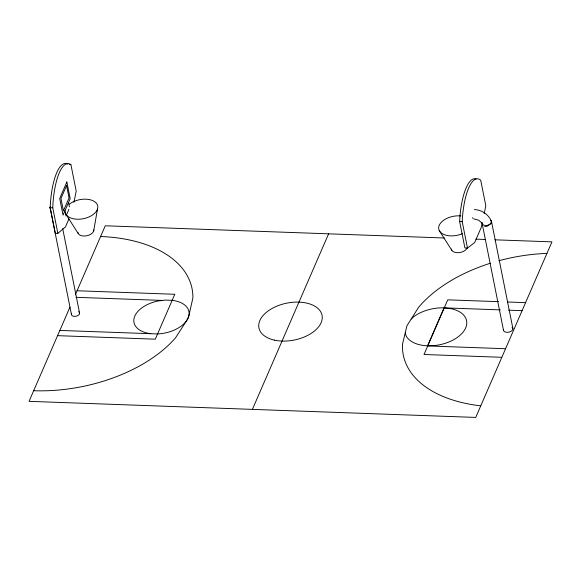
<?xml version="1.0" encoding="UTF-8"?>
<svg xmlns="http://www.w3.org/2000/svg" width="581" height="581" viewBox="0 0 581 581"><rect width="100%" height="100%" fill="white"/><g stroke="black" fill="none" stroke-linecap="round" stroke-linejoin="round"><path stroke-width="0.87" d="M490.858 220.765L491.541 221.688L491.156 223.184L487.684 225.951A4.379 2.055 -29.3 0 1 484.692 226.612M490.669 220.431A4.779 2.796 -11.3 0 1 491.541 221.688L490.509 223.896A4.779 2.796 -11.3 0 1 484.924 225.421A4.779 2.796 -11.3 0 1 482.194 222.748M93.65 231.151L97.47 209.175M73.961 202.282L76.213 191.127L70.918 164.655L69.212 164.59M482.172 223.053L481.257 227.36L474.655 242.567L467.487 248.072L464.916 247.978L459.622 221.506A44.991 13.726 -87.9 0 1 476.18 178.941M484.184 213.576L485.825 205.819L480.712 180.226A44.991 13.726 -87.9 0 0 462.193 221.593L467.487 248.072M68.878 209.4L66.045 215.929L64.985 210.649M68.928 218.928L65.45 226.931L57.868 233.38L55.304 233.286L50.184 207.693A44.991 13.726 -87.9 0 1 67.701 164.125M69.916 307.204L29.05 401.34L475.737 417.419L551.95 241.863L494.983 239.815M75.298 294.814L105.263 225.784L444.349 237.992M252.394 409.38L328.606 233.823M411.174 319.063L414.115 316.413A31.352 18.338 -11.3 0 1 444.073 307.857L500.357 309.884M474.379 209.588C481.547 209.785 488.447 214.353 491.257 221.005M473.689 218.863L478.635 220.163L481.685 222.821M459.622 221.506L462.193 221.593M50.184 207.693L52.755 207.78A44.991 13.726 -87.9 0 1 70.918 164.655M475.999 239.132L485.041 239.459M498.411 301.662L447.726 299.84L423.999 354.497L501.839 357.3M507.46 301.989L525.565 302.643M77.055 290.754L174.787 294.276L155.294 339.181L57.563 335.658M508.506 310.181L522.079 310.668M76.038 297.312L162.527 300.428M59.836 330.429L157.654 333.952A28.019 16.391 -11.3 0 0 186.951 320.182L188.869 315.752A28.019 16.391 -11.3 0 0 172.252 300.333L165.287 300.079L158.068 300.987A28.019 16.391 -11.3 0 0 134.073 318.279A28.019 16.391 -11.3 0 0 150.697 333.705M505.557 348.731L427.551 345.927L444.073 307.857L451.517 308.78A31.352 18.338 -11.3 0 1 465.679 327.909A31.352 18.338 -11.3 0 1 435.605 345.441L427.601 345.811A31.352 18.338 -11.3 0 1 405.879 335.39L405.291 332.637M439.439 230.904L451.815 250.28M65.914 214.244L78.29 233.62M491.541 221.688L512.892 328.541M482.157 223.489L503.509 330.342M68.536 202.478L69.415 206.88M62.69 228.573L79.626 313.348M52.755 207.78L57.868 233.38M50.075 207.526L71.427 314.379M50.627 208.775A4.154 2.477 -8.8 0 1 50.235 206.923A4.154 2.426 -11.3 0 0 50.612 208.688M472.927 218.333A4.379 1.431 -89.7 0 1 472.607 217.628M512.021 327.285A4.779 2.796 -11.3 0 1 509.297 332.049A4.779 2.796 -11.3 0 1 503.545 329.594M79.495 312.731A4.154 2.426 -11.3 0 1 75.501 316.325A4.154 2.426 -11.3 0 1 71.579 313.718M78.45 311.757A4.154 2.426 -11.3 0 1 79.096 312.186M462.411 233.649A16.566 9.688 -11.3 0 1 438.662 228.486A16.566 9.688 -11.3 0 1 460.871 215.936M467.168 247.811A8.061 4.713 -11.3 0 1 458.758 252.67A8.061 4.713 -11.3 0 1 451.437 249.096M33.662 390.715A127.392 74.521 -11.3 0 0 175.571 337.793L188.367 317.989L192.899 297.886A127.392 74.521 -11.3 0 0 100.6 236.525M480.763 405.836A126.76 74.15 -11.3 0 1 402.473 344.344L406.94 325.774L418.487 307.458A126.76 74.15 -11.3 0 1 490.371 263.237M498.999 260.702A126.76 74.15 -11.3 0 1 546.939 253.403M69.328 204.2A16.566 9.688 -11.3 0 1 94.935 201.876A16.566 9.688 -11.3 0 1 87.411 217.577A16.566 9.688 -11.3 0 1 65.275 212.653M93.81 229.887A8.061 4.713 -11.3 0 1 86.271 235.879A8.061 4.713 -11.3 0 1 77.912 232.444M66.859 181.984L59.712 198.441L63.046 215.123L70.192 198.658L66.859 181.984M66.575 185.542L60.954 198.484L63.431 210.874L69.052 197.932L66.575 185.542M274.406 340.132A32.187 18.824 -11.3 0 0 322.273 317.625A32.187 18.824 -11.3 0 0 274.82 307.051A32.187 18.824 -11.3 0 0 274.406 340.132"/></g></svg>
